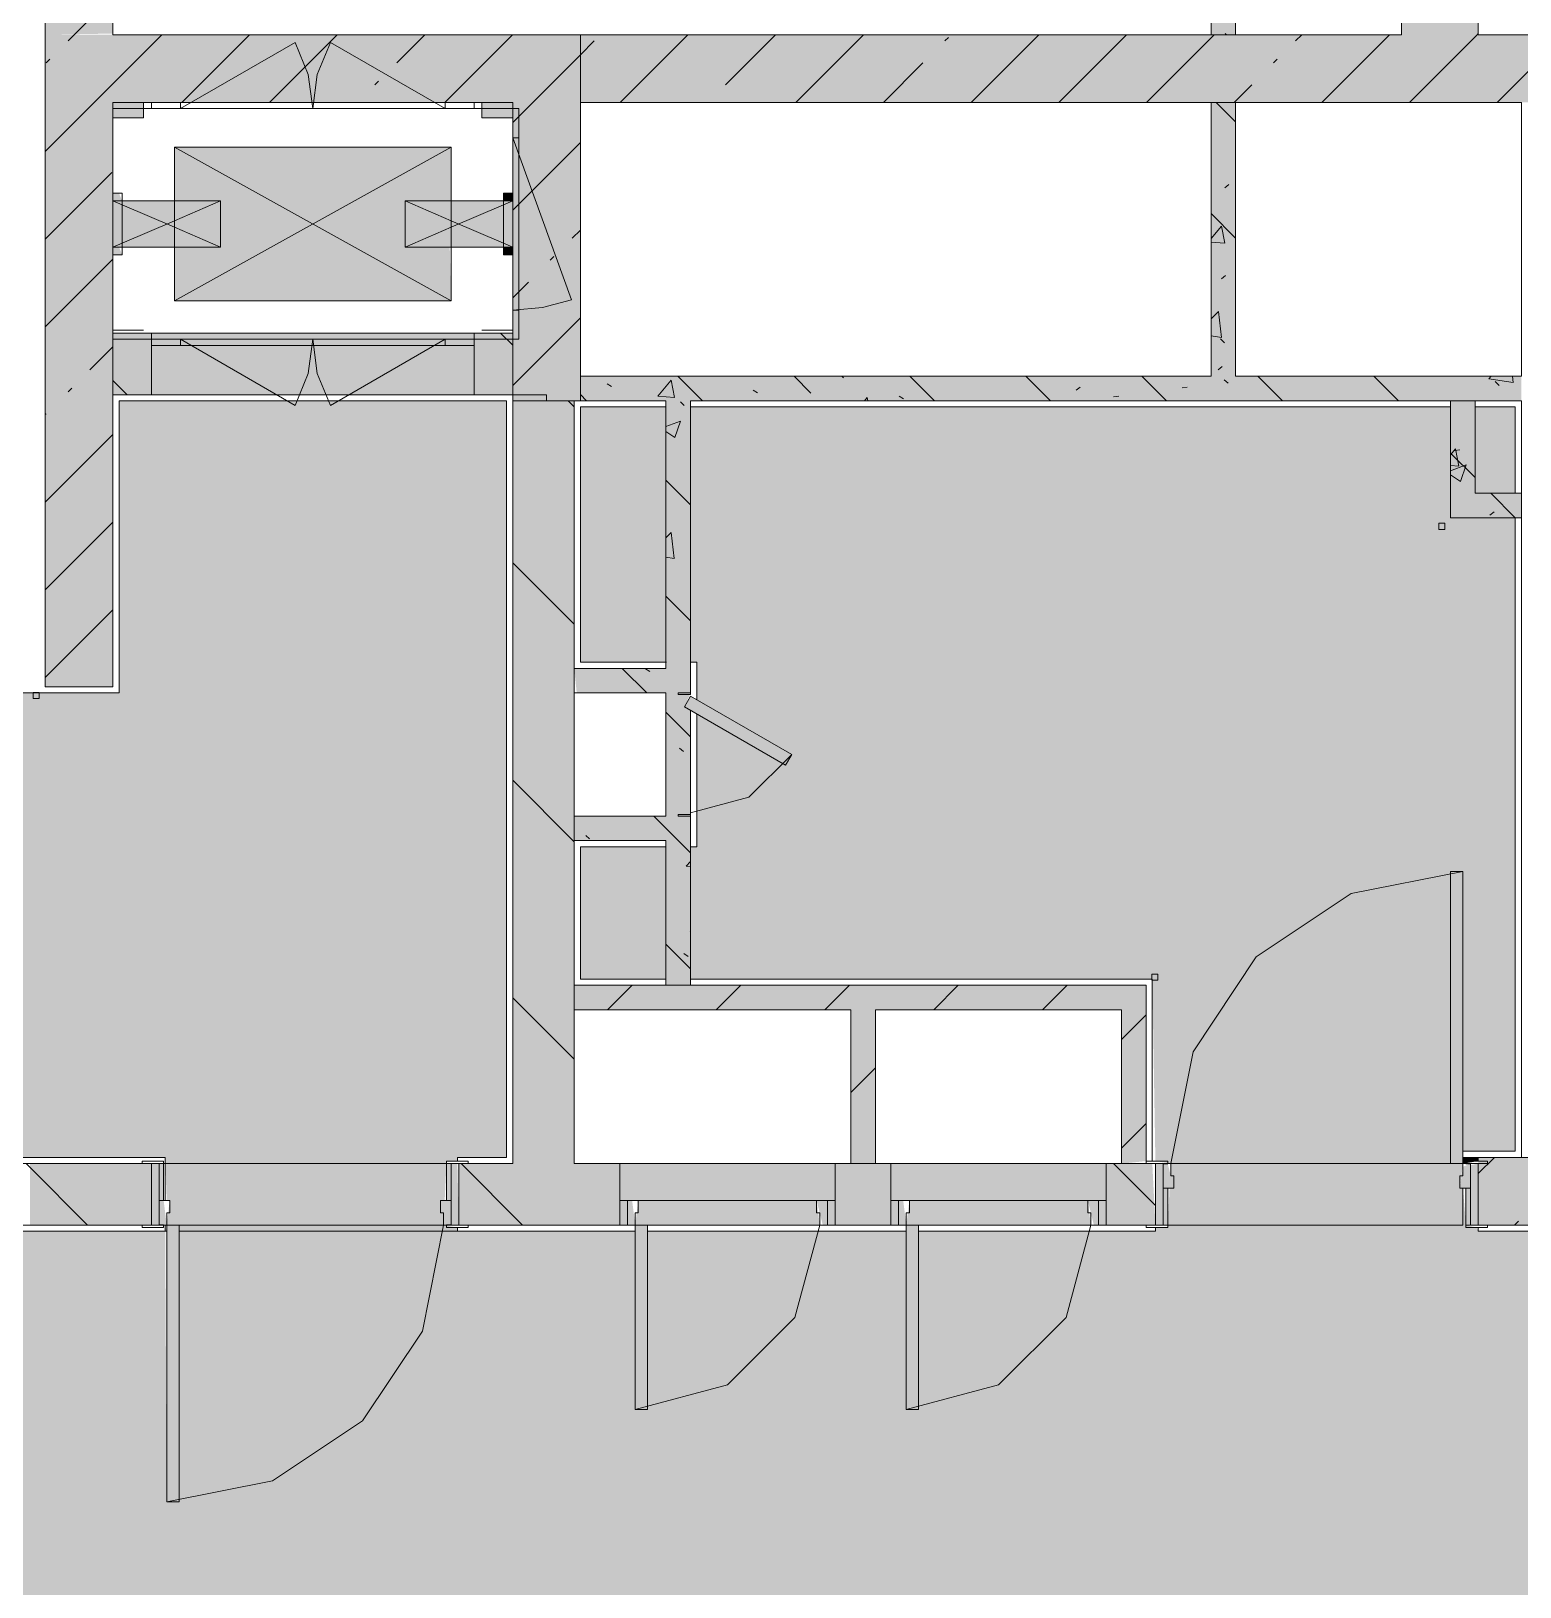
# Model space of a CAD drawing. Header units: millimetres. Extents: x -3817 to 677485, y -22715 to 103890.
# Drawn here: x -481.89 to -443.77, y -19507.63 to -19467.8 of the extents above; entities that cross this region are included whole.
import ezdxf

# ---------------------------------------------------------------- set-up
doc = ezdxf.new("R2010")
doc.units = ezdxf.units.MM
doc.layers.add('PDF _Геометрия', color=7, linetype='Continuous', true_color=0x1d1d1d)
doc.layers.add('PDF _Сплошная заливка', color=7, linetype='Continuous', true_color=0xffffff)

msp = doc.modelspace()

# ---------------------------------------------------------------- hatches: boundary and pattern name
at = {"layer": 'PDF _Сплошная заливка', "transparency": 33554559}
for points in [[(-446.8, -19467.893), (-444.832, -19467.893), (-444.832, -19390.495), (-446.8, -19390.495), (-446.8, -19463.327)], [(-481.523, -19467.893), (-479.791, -19467.861), (-479.791, -19444.194), (-481.523, -19444.194), (-481.523, -19457.421)], [(-477.182, -19469.626), (-469.555, -19469.626), (-469.555, -19467.893), (-481.523, -19467.893), (-481.523, -19469.626), (-477.901, -19469.626)], [(-468.689, -19477.263), (-467.823, -19477.263), (-467.823, -19467.893), (-469.555, -19467.893), (-469.555, -19477.263)], [(-418.061, -19469.626), (-418.061, -19467.893), (-467.823, -19467.893), (-467.823, -19469.626), (-418.159, -19469.626)], [(-479.791, -19484.586), (-479.791, -19469.626), (-481.523, -19469.626), (-481.523, -19484.586), (-480.3, -19484.586)], [(-479.35, -19470.019), (-479.004, -19470.019), (-479.004, -19469.626), (-479.791, -19469.626), (-479.791, -19470.019), (-479.634, -19470.019)], [(-472.805, -19474.704), (-471.13, -19474.704), (-471.167, -19473.326), (-472.311, -19473.326), (-472.311, -19472.145), (-471.13, -19472.145), (-471.13, -19470.767), (-478.216, -19470.767), (-478.216, -19472.145), (-477.035, -19472.145), (-477.035, -19473.326), (-478.216, -19473.326), (-478.216, -19474.704), (-476.414, -19474.704)], [(-479.357, -19473.326), (-477.035, -19473.326), (-477.035, -19472.145), (-479.791, -19472.145), (-479.791, -19473.326), (-479.555, -19473.326)], [(-470.89, -19473.326), (-469.555, -19473.326), (-469.555, -19472.145), (-472.311, -19472.145), (-472.311, -19473.326), (-471.13, -19473.326)], [(-472.26, -19477.106), (-470.539, -19477.106), (-470.539, -19475.531), (-478.807, -19475.531), (-478.807, -19477.106), (-473.035, -19477.106)], [(-443.887, -19477.263), (-443.729, -19477.263), (-443.729, -19476.633), (-467.823, -19476.633), (-467.823, -19477.263), (-444.431, -19477.263)], [(-469.555, -19496.79), (-467.98, -19496.79), (-467.98, -19477.263), (-469.555, -19477.263), (-469.555, -19496.633)], [(-465.631, -19492.223), (-465.001, -19492.223), (-465.001, -19485.186), (-465.159, -19485.095), (-465.001, -19484.743), (-465.001, -19477.263), (-465.631, -19477.263), (-465.631, -19492.14)], [(-445.54, -19480.255), (-444.91, -19480.255), (-444.91, -19477.263), (-445.54, -19477.263), (-445.54, -19480.027)], [(-443.729, -19480.255), (-443.729, -19479.625), (-444.91, -19479.625), (-444.91, -19480.255), (-443.887, -19480.255)], [(-465.631, -19484.743), (-465.631, -19484.113), (-467.98, -19484.113), (-467.915, -19484.743), (-467.823, -19484.743)], [(-463.936, -19492.853), (-453.335, -19492.853), (-453.335, -19492.223), (-467.98, -19492.223), (-467.98, -19492.853), (-464.844, -19492.853)], [(-460.894, -19496.79), (-460.264, -19496.79), (-460.264, -19492.853), (-460.894, -19492.853), (-460.894, -19495.414)], [(-453.965, -19496.79), (-453.335, -19496.727), (-453.335, -19492.853), (-453.965, -19492.853), (-453.965, -19496.727)], [(-461.694, -19497.735), (-461.3, -19497.735), (-461.3, -19496.79), (-466.812, -19496.79), (-466.812, -19497.735), (-461.773, -19497.735)], [(-454.753, -19497.735), (-454.359, -19497.735), (-454.359, -19496.79), (-459.87, -19496.79), (-459.87, -19497.735), (-454.831, -19497.735)], [(-466.34, -19498.365), (-461.694, -19498.365), (-461.773, -19497.735), (-466.34, -19497.735), (-466.418, -19498.365)], [(-458.371, -19498.365), (-454.753, -19498.365), (-454.831, -19497.735), (-459.398, -19497.735), (-459.477, -19498.365), (-459.162, -19498.365)]]:
    msp.add_hatch(color=256, dxfattribs=at).paths.add_polyline_path(points)
h = msp.add_hatch(color=256, dxfattribs=at)
h.paths.add_polyline_path([(-451.044, -19476.633), (-451.044, -19469.626), (-451.674, -19469.626), (-451.674, -19476.633)], flags=0)
h.paths.add_polyline_path([(-451.674, -19467.893), (-451.044, -19467.893), (-451.044, -19452.697), (-451.674, -19452.697), (-451.674, -19467.79)], flags=0)
h = msp.add_hatch(color=256, dxfattribs=at)
h.paths.add_polyline_path([(-479.791, -19473.523), (-479.555, -19473.523), (-479.634, -19473.326), (-479.791, -19473.326)], flags=0)
h.paths.add_polyline_path([(-479.634, -19472.145), (-479.555, -19472.145), (-479.634, -19471.949), (-479.791, -19471.949), (-479.791, -19472.145)], flags=0)
h = msp.add_hatch(color=256, dxfattribs=at)
h.paths.add_polyline_path([(-470.539, -19477.106), (-469.555, -19477.106), (-469.555, -19475.531), (-470.539, -19475.531)], flags=0)
h.paths.add_polyline_path([(-478.807, -19477.106), (-478.807, -19475.531), (-479.791, -19475.531), (-479.791, -19477.106), (-479.24, -19477.106)], flags=0)
h = msp.add_hatch(color=256, dxfattribs=at)
h.paths.add_polyline_path([(-471.405, -19498.522), (-470.972, -19498.522), (-470.972, -19498.428), (-471.327, -19498.365), (-471.248, -19496.727), (-470.972, -19496.727), (-470.972, -19496.633), (-469.713, -19496.633), (-469.713, -19477.263), (-479.634, -19477.263), (-479.634, -19484.743), (-510.814, -19484.743), (-510.814, -19481.594), (-526.01, -19481.594), (-526.01, -19484.743), (-530.262, -19484.743), (-530.263, -19479.232), (-546.955, -19479.232), (-546.955, -19484.743), (-591.126, -19484.743), (-591.126, -19495.097), (-583.409, -19495.125), (-583.409, -19495.412), (-591.126, -19495.414), (-591.126, -19496.633), (-478.453, -19496.633), (-478.413, -19497.735), (-478.341, -19497.76), (-478.413, -19498.365), (-478.098, -19498.433), (-478.098, -19498.522), (-472.118, -19498.522)], flags=0)
h.paths.add_polyline_path([(-478.453, -19498.522), (-478.413, -19498.512), (-478.453, -19498.365)], flags=0)
h = msp.add_hatch(color=256, dxfattribs=at)
h.paths.add_polyline_path([(-452.566, -19496.79), (-445.54, -19496.79), (-445.54, -19489.31), (-445.225, -19489.31), (-445.225, -19496.475), (-443.887, -19496.475), (-443.887, -19480.255), (-445.54, -19480.255), (-445.54, -19477.421), (-465.001, -19477.421), (-465.001, -19483.956), (-464.844, -19483.956), (-464.844, -19484.913), (-462.41, -19486.318), (-462.567, -19486.591), (-464.844, -19485.277), (-464.844, -19488.68), (-465.001, -19488.68), (-465.001, -19492.066), (-453.178, -19492.066), (-453.099, -19496.727), (-452.705, -19496.79)], flags=0)
h.paths.add_polyline_path([(-465.631, -19492.066), (-465.631, -19488.68), (-467.823, -19488.68), (-467.823, -19492.066)], flags=0)
h.paths.add_polyline_path([(-465.631, -19483.956), (-465.631, -19477.421), (-467.823, -19477.421), (-467.823, -19483.956)], flags=0)
h.paths.add_polyline_path([(-444.06, -19479.625), (-443.887, -19479.625), (-443.887, -19477.421), (-444.91, -19477.421), (-444.91, -19479.625)], flags=0)
at = {"layer": 'PDF _Сплошная заливка', "true_color": 0xe2e2e2, "transparency": 33554559}
for points in [[(-462.567, -19486.591), (-462.41, -19486.318), (-465.001, -19484.822), (-465.159, -19485.095), (-463.936, -19485.801)], [(-445.225, -19496.79), (-445.225, -19489.31), (-445.54, -19489.31), (-445.54, -19496.79), (-445.383, -19496.79)], [(-452.806, -19498.365), (-452.784, -19498.353), (-452.784, -19497.42), (-452.902, -19497.42), (-452.902, -19498.365)], [(-478.413, -19505.451), (-478.098, -19505.451), (-478.098, -19498.365), (-478.413, -19498.365), (-478.413, -19503.763)], [(-459.477, -19503.089), (-459.162, -19503.089), (-459.162, -19498.365), (-459.477, -19498.365), (-459.477, -19501.948)]]:
    msp.add_hatch(color=254, dxfattribs=at).paths.add_polyline_path(points)
at = {"layer": 'PDF _Сплошная заливка', "transparency": 33554559}
h = msp.add_hatch(color=256, dxfattribs=at)
h.paths.add_polyline_path([(-373.082, -19499.782), (-372.948, -19499.861), (-372.948, -19499.782)], flags=0)
h.paths.add_polyline_path([(-472.118, -19520.411), (-459.792, -19520.411), (-459.792, -19520.254), (-439.911, -19520.254), (-439.911, -19513.325), (-439.517, -19513.325), (-439.517, -19520.254), (-430.068, -19520.254), (-430.068, -19517.262), (-429.675, -19517.262), (-429.675, -19520.254), (-412.077, -19520.254), (-412.077, -19518.116), (-388.849, -19518.116), (-388.849, -19514.585), (-382.877, -19514.585), (-382.877, -19510.018), (-382.562, -19510.018), (-382.562, -19514.585), (-373.082, -19514.585), (-373.105, -19514.034), (-372.79, -19514.034), (-372.79, -19514.427), (-371.845, -19514.427), (-371.845, -19514.585), (-371.527, -19514.585), (-371.527, -19498.522), (-371.685, -19498.522), (-371.685, -19499.782), (-371.845, -19499.861), (-371.845, -19500.176), (-372.79, -19500.176), (-372.79, -19500.491), (-373.105, -19500.491), (-373.105, -19499.782), (-373.259, -19499.782), (-373.259, -19498.522), (-373.653, -19498.522), (-373.653, -19503.089), (-373.968, -19503.089), (-373.968, -19498.522), (-381.369, -19498.522), (-381.369, -19503.089), (-381.684, -19503.089), (-381.684, -19498.522), (-389.794, -19498.522), (-389.794, -19501.908), (-390.188, -19501.908), (-390.188, -19498.522), (-400.03, -19498.522), (-400.03, -19505.451), (-400.424, -19505.451), (-400.424, -19498.522), (-405.109, -19498.522), (-405.109, -19498.365), (-416.132, -19498.365), (-416.171, -19498.522), (-422.47, -19498.522), (-422.47, -19498.428), (-422.785, -19498.365), (-422.864, -19497.263), (-422.943, -19497.263), (-422.864, -19496.633), (-429.557, -19496.633), (-429.635, -19498.428), (-429.95, -19498.428), (-429.95, -19498.522), (-444.832, -19498.522), (-444.872, -19498.428), (-445.147, -19498.365), (-445.225, -19497.42), (-445.304, -19497.42), (-445.225, -19496.79), (-452.705, -19496.79), (-452.784, -19498.428), (-453.099, -19498.428), (-453.099, -19498.522), (-459.162, -19498.522), (-459.162, -19503.089), (-459.477, -19503.089), (-459.477, -19498.522), (-466.103, -19498.522), (-466.103, -19503.089), (-466.418, -19503.089), (-466.418, -19498.522), (-478.098, -19498.522), (-478.098, -19505.451), (-478.413, -19505.451), (-478.453, -19498.522), (-497.554, -19498.522), (-497.554, -19512.774), (-479.634, -19512.774), (-479.634, -19520.254), (-476.327, -19520.254), (-476.257, -19520.411), (-472.934, -19520.411)], flags=0)
h = msp.add_hatch(color=256, dxfattribs=at)
h.paths.add_polyline_path([(-418.218, -19498.365), (-418.061, -19498.365), (-418.061, -19496.633), (-422.47, -19496.633), (-422.47, -19498.365), (-418.933, -19498.365)], flags=0)
h.paths.add_polyline_path([(-436.688, -19498.365), (-429.95, -19498.365), (-429.95, -19496.633), (-444.832, -19496.633), (-444.832, -19496.727), (-444.832, -19496.79), (-444.832, -19498.365), (-438.268, -19498.365)], flags=0)
h = msp.add_hatch(color=256, dxfattribs=at)
h.paths.add_polyline_path([(-453.099, -19498.365), (-453.178, -19496.79), (-454.359, -19496.79), (-454.359, -19498.365), (-453.178, -19498.365)], flags=0)
h.paths.add_polyline_path([(-480.613, -19498.365), (-478.807, -19498.365), (-478.807, -19496.79), (-481.917, -19496.79), (-481.917, -19498.365)], flags=0)
h.paths.add_polyline_path([(-460.264, -19498.365), (-459.87, -19498.365), (-459.87, -19496.79), (-461.3, -19496.79), (-461.3, -19498.365), (-460.894, -19498.365)], flags=0)
h.paths.add_polyline_path([(-466.812, -19498.365), (-466.812, -19496.79), (-470.933, -19496.79), (-470.933, -19498.365), (-467.98, -19498.365)], flags=0)
at = {"layer": 'PDF _Сплошная заливка', "true_color": 0xfbfbfb, "transparency": 33554559}
for points in [[(-470.933, -19498.365), (-470.972, -19496.79), (-471.13, -19496.79), (-471.13, -19498.365), (-470.972, -19498.365)], [(-453.051, -19498.365), (-452.902, -19498.365), (-452.902, -19496.79), (-453.099, -19496.79), (-453.099, -19498.365)]]:
    msp.add_hatch(color=7, dxfattribs=at).paths.add_polyline_path(points)
at = {"layer": 'PDF _Сплошная заливка', "true_color": 0xe2e2e2, "transparency": 33554559}
h = msp.add_hatch(color=254, dxfattribs=at)
h.paths.add_polyline_path([(-452.76, -19497.42), (-452.627, -19497.42), (-452.784, -19496.79), (-452.902, -19496.79), (-452.902, -19497.42), (-452.784, -19497.42)], flags=0)
h.paths.add_polyline_path([(-445.225, -19497.42), (-445.028, -19497.42), (-445.028, -19496.79), (-445.225, -19496.873), (-445.304, -19497.42)], flags=0)
h = msp.add_hatch(color=254, dxfattribs=at)
h.paths.add_polyline_path([(-478.61, -19498.365), (-478.413, -19498.365), (-478.492, -19497.735), (-478.61, -19497.735)], flags=0)
h.paths.add_polyline_path([(-471.248, -19498.365), (-471.13, -19498.365), (-471.13, -19497.735), (-471.405, -19497.735), (-471.327, -19498.365)], flags=0)
h = msp.add_hatch(color=254, dxfattribs=at)
h.paths.add_polyline_path([(-461.497, -19498.365), (-461.497, -19497.735), (-461.773, -19497.735), (-461.615, -19498.365)], flags=0)
h.paths.add_polyline_path([(-466.497, -19498.365), (-466.418, -19498.365), (-466.497, -19497.735), (-466.615, -19497.735), (-466.615, -19498.365)], flags=0)
h = msp.add_hatch(color=254, dxfattribs=at)
h.paths.add_polyline_path([(-454.556, -19498.365), (-454.556, -19497.735), (-454.831, -19497.735), (-454.674, -19498.365)], flags=0)
h.paths.add_polyline_path([(-459.556, -19498.365), (-459.477, -19498.365), (-459.556, -19497.735), (-459.674, -19497.735), (-459.674, -19498.365)], flags=0)

# ---------------------------------------------------------------- linework, layer by layer
at = {"layer": 'PDF _Геометрия', "color": 7, "lineweight": 9}
for points in [[(-469.555, -19475.531), (-469.555, -19476.633), (-469.555, -19477.106), (-470.539, -19477.106), (-470.539, -19475.531), (-469.555, -19475.531), (-469.555, -19469.626), (-479.791, -19469.626), (-479.791, -19470.019), (-479.004, -19470.019), (-479.791, -19470.019), (-479.791, -19469.626), (-479.791, -19475.531), (-478.807, -19475.531), (-478.807, -19477.106), (-470.539, -19477.106), (-470.539, -19475.531), (-478.807, -19475.531), (-478.807, -19477.106), (-479.791, -19477.106), (-479.791, -19484.586), (-481.523, -19484.586), (-481.523, -19469.626), (-481.523, -19467.893), (-481.523, -19444.194)], [(-479.791, -19444.194), (-479.791, -19467.893), (-469.555, -19467.893), (-467.823, -19467.893), (-467.823, -19476.633), (-467.823, -19477.263)], [(-466.169, -19444.981), (-465.303, -19444.981), (-465.303, -19452.697), (-464.516, -19452.697), (-451.674, -19452.697), (-451.674, -19467.893), (-467.823, -19467.893), (-467.823, -19469.626), (-451.674, -19469.626), (-451.674, -19476.633), (-467.823, -19476.633)], [(-480.94, -19468.051), (-480.782, -19467.893), (-479.791, -19466.903)], [(-481.523, -19470.88), (-480.269, -19469.626), (-478.537, -19467.893)], [(-478.024, -19469.626), (-476.292, -19467.893)], [(-475.779, -19469.626), (-474.047, -19467.893)], [(-472.521, -19468.613), (-471.802, -19467.893)], [(-471.289, -19469.626), (-469.557, -19467.893)], [(-466.799, -19469.626), (-465.067, -19467.893)], [(-464.102, -19469.174), (-462.822, -19467.893)], [(-462.309, -19469.626), (-460.577, -19467.893)], [(-458.49, -19468.051), (-458.396, -19467.958)], [(-457.819, -19469.626), (-456.087, -19467.893)], [(-455.574, -19469.626), (-453.842, -19467.893)], [(-453.329, -19469.626), (-451.597, -19467.893)], [(-449.51, -19468.051), (-449.352, -19467.893)], [(-448.839, -19469.626), (-447.107, -19467.893)], [(-446.594, -19469.626), (-444.862, -19467.893), (-444.832, -19467.863)], [(-444.349, -19469.626), (-442.617, -19467.893)], [(-478.059, -19469.783), (-475.127, -19468.09), (-474.788, -19468.907), (-474.673, -19469.783), (-474.558, -19468.907), (-474.22, -19468.09), (-471.287, -19469.783)], [(-469.555, -19470.137), (-467.823, -19468.405), (-467.47, -19468.051)], [(-481.501, -19468.613), (-481.407, -19468.519)], [(-460.064, -19469.626), (-459.051, -19468.613)], [(-450.071, -19468.613), (-449.978, -19468.519)], [(-473.082, -19469.174), (-472.989, -19469.081)], [(-451.084, -19469.626), (-450.632, -19469.174)], [(-478.059, -19469.626), (-471.287, -19469.626), (-478.059, -19469.626)], [(-478.059, -19469.626), (-471.287, -19469.626), (-478.059, -19469.626)], [(-478.059, -19469.626), (-471.287, -19469.626), (-478.059, -19469.626)], [(-469.555, -19470.019), (-470.343, -19470.019), (-469.555, -19470.019)], [(-471.13, -19474.704), (-478.216, -19470.767), (-478.216, -19474.704), (-471.13, -19474.704), (-471.13, -19470.767), (-478.216, -19470.767), (-471.13, -19470.767), (-471.13, -19472.145), (-472.311, -19472.145)], [(-477.035, -19472.145), (-478.216, -19472.145), (-478.216, -19470.767)], [(-471.13, -19470.767), (-478.216, -19474.704)], [(-469.555, -19470.531), (-468.047, -19474.675), (-468.79, -19474.874), (-469.555, -19474.941)], [(-469.555, -19472.382), (-467.823, -19470.65)], [(-469.398, -19474.941), (-469.398, -19470.531), (-469.398, -19474.941)], [(-481.523, -19473.125), (-479.817, -19471.419)], [(-479.555, -19473.523), (-479.555, -19471.949), (-479.555, -19473.523)], [(-469.791, -19471.949), (-469.791, -19473.523), (-469.791, -19471.949)], [(-469.555, -19471.949), (-469.791, -19471.949), (-469.555, -19471.949)], [(-479.791, -19472.145), (-479.555, -19472.145), (-479.791, -19472.145), (-479.791, -19473.326), (-479.555, -19473.326), (-479.791, -19473.326)], [(-477.035, -19473.326), (-478.216, -19473.326), (-478.216, -19474.704), (-471.13, -19474.704), (-471.13, -19473.326), (-472.311, -19473.326), (-472.311, -19472.145), (-471.13, -19472.145), (-471.13, -19473.326), (-469.791, -19473.326), (-471.13, -19473.326), (-472.311, -19473.326), (-472.311, -19472.145), (-471.13, -19472.652), (-469.791, -19473.225), (-469.555, -19473.326), (-469.555, -19472.145), (-469.791, -19472.247), (-471.13, -19472.82), (-472.311, -19473.326)], [(-469.555, -19473.326), (-469.791, -19473.326), (-469.555, -19473.326), (-469.555, -19472.145), (-469.791, -19472.145), (-469.555, -19472.145)], [(-468.031, -19473.103), (-467.823, -19472.895)], [(-479.791, -19473.523), (-479.555, -19473.523), (-479.791, -19473.523)], [(-468.592, -19473.664), (-468.499, -19473.571)], [(-481.523, -19475.37), (-479.791, -19473.638)], [(-469.555, -19474.627), (-469.153, -19474.225)], [(-469.555, -19476.872), (-467.823, -19475.14)], [(-479.004, -19475.452), (-479.791, -19475.452), (-479.004, -19475.452)], [(-479.791, -19475.531), (-479.791, -19477.106)], [(-469.555, -19475.452), (-470.343, -19475.452), (-469.555, -19475.452)], [(-469.555, -19475.842), (-469.866, -19475.531)], [(-480.378, -19476.47), (-479.791, -19475.883)], [(-478.059, -19475.689), (-475.127, -19477.381), (-474.788, -19476.565), (-474.673, -19475.689), (-474.558, -19476.565), (-474.22, -19477.381), (-471.287, -19475.689)], [(-478.059, -19475.846), (-471.287, -19475.846), (-478.059, -19475.846)], [(-478.059, -19475.846), (-471.287, -19475.846), (-478.059, -19475.846)], [(-478.059, -19475.846), (-471.287, -19475.846), (-478.059, -19475.846)], [(-479.427, -19477.106), (-479.791, -19476.741)], [(-480.94, -19477.031), (-480.846, -19476.938)], [(-467.98, -19477.263), (-467.823, -19477.263), (-465.631, -19477.263), (-465.631, -19484.113), (-467.98, -19484.113), (-467.98, -19477.263), (-468.689, -19477.263), (-468.689, -19477.106), (-469.555, -19477.106), (-469.555, -19477.263), (-469.555, -19496.79), (-470.697, -19496.79)], [(-469.555, -19477.106), (-469.555, -19477.263), (-468.689, -19477.263)], [(-467.98, -19477.417), (-468.134, -19477.263)], [(-465.001, -19484.743), (-465.001, -19477.263), (-443.729, -19477.263), (-443.729, -19496.633), (-443.099, -19496.633)], [(-481.523, -19477.615), (-481.501, -19477.593)], [(-481.523, -19479.86), (-479.791, -19478.128)], [(-481.523, -19482.105), (-479.791, -19480.373)], [(-467.98, -19482.985), (-469.555, -19481.41)], [(-481.523, -19484.35), (-479.791, -19482.618)], [(-467.98, -19484.113), (-467.98, -19484.743)], [(-465.001, -19485.186), (-465.001, -19487.893), (-465.001, -19492.223), (-453.335, -19492.223), (-453.335, -19492.853), (-453.335, -19496.79), (-453.965, -19496.79), (-454.359, -19496.79), (-454.359, -19498.365), (-453.335, -19498.365)], [(-467.98, -19488.552), (-469.555, -19486.977)], [(-467.98, -19487.893), (-467.98, -19488.523)], [(-467.98, -19492.223), (-467.98, -19492.853)], [(-467.127, -19492.853), (-466.497, -19492.223)], [(-465.631, -19492.223), (-465.001, -19492.223)], [(-464.343, -19492.853), (-463.713, -19492.223)], [(-461.559, -19492.853), (-460.929, -19492.223)], [(-458.775, -19492.853), (-458.145, -19492.223)], [(-455.991, -19492.853), (-455.362, -19492.223)], [(-467.98, -19494.12), (-469.555, -19492.545)], [(-470.697, -19498.365), (-466.812, -19498.365), (-466.812, -19496.79), (-467.98, -19496.79), (-467.98, -19492.853), (-460.894, -19492.853), (-460.894, -19496.79), (-460.264, -19496.79)], [(-460.894, -19496.79), (-461.3, -19496.79), (-461.3, -19498.365), (-459.87, -19498.365), (-459.87, -19496.79), (-460.264, -19496.79), (-460.264, -19492.853), (-453.965, -19492.853), (-453.965, -19496.79)], [(-453.965, -19493.611), (-453.335, -19492.981)], [(-460.894, -19494.972), (-460.264, -19494.342)], [(-453.965, -19496.395), (-453.335, -19495.765)], [(-479.043, -19496.79), (-481.917, -19496.79), (-591.283, -19496.79), (-591.283, -19496.042)], [(-452.784, -19496.79), (-445.225, -19496.79), (-445.225, -19496.633), (-444.832, -19496.633), (-444.832, -19496.727), (-444.832, -19496.633), (-443.729, -19496.633)], [(-444.832, -19497.048), (-444.416, -19496.633)], [(-480.438, -19498.365), (-481.917, -19496.886), (-482.013, -19496.79)], [(-478.807, -19498.365), (-478.807, -19496.79)], [(-478.492, -19496.79), (-471.248, -19496.79)], [(-470.933, -19496.79), (-470.933, -19498.365)], [(-469.303, -19498.365), (-470.878, -19496.79)], [(-466.812, -19497.735), (-466.812, -19496.79), (-461.3, -19496.79), (-461.3, -19497.735)], [(-459.87, -19497.735), (-459.87, -19496.79), (-454.359, -19496.79), (-454.359, -19497.735)], [(-453.099, -19497.866), (-454.175, -19496.79)], [(-453.099, -19498.365), (-453.099, -19496.79)], [(-444.832, -19496.79), (-444.832, -19498.365)], [(-445.225, -19498.365), (-445.225, -19497.42), (-445.225, -19498.365), (-452.784, -19498.365)], [(-443.897, -19498.359), (-443.804, -19498.265)], [(-540.342, -19498.365), (-481.917, -19498.365), (-479.043, -19498.365)], [(-471.248, -19498.365), (-478.098, -19498.365)], [(-461.3, -19498.365), (-466.103, -19498.365)], [(-454.359, -19498.365), (-459.162, -19498.365)], [(-444.595, -19498.365), (-430.187, -19498.365)]]:
    msp.add_lwpolyline(points, dxfattribs=at)
for points in [[(-451.044, -19467.893), (-451.044, -19452.697), (-446.8, -19452.697), (-446.8, -19467.893), (-451.044, -19467.893), (-451.674, -19467.893)], [(-418.061, -19463.957), (-418.061, -19467.893), (-444.832, -19467.893), (-444.832, -19463.957)], [(-474.673, -19469.783), (-474.788, -19468.907), (-475.127, -19468.09), (-478.059, -19469.783), (-475.127, -19468.09), (-474.788, -19468.907), (-474.673, -19469.783), (-474.558, -19468.907), (-474.22, -19468.09), (-471.287, -19469.783), (-474.22, -19468.09), (-474.558, -19468.907)], [(-479.791, -19469.783), (-479.791, -19475.689), (-469.555, -19475.689), (-469.555, -19469.783)], [(-479.004, -19470.019), (-479.004, -19469.626)], [(-478.059, -19469.783), (-478.059, -19469.626), (-478.807, -19469.626), (-478.807, -19469.783)], [(-478.059, -19469.783), (-478.059, -19469.626), (-478.807, -19469.626), (-478.807, -19469.783)], [(-478.059, -19469.783), (-478.059, -19469.626), (-478.807, -19469.626), (-478.807, -19469.783)], [(-471.287, -19469.783), (-471.287, -19469.626), (-470.539, -19469.626), (-470.539, -19469.783)], [(-471.287, -19469.783), (-471.287, -19469.626), (-470.539, -19469.626), (-470.539, -19469.783)], [(-471.287, -19469.783), (-471.287, -19469.626), (-470.539, -19469.626), (-470.539, -19469.783)], [(-470.343, -19469.626), (-470.343, -19470.019)], [(-469.555, -19470.531), (-469.398, -19470.531), (-469.398, -19469.783), (-469.555, -19469.783)], [(-451.674, -19469.626), (-451.044, -19469.626), (-443.729, -19469.626), (-443.729, -19472.696), (-443.729, -19476.633), (-451.044, -19476.633), (-451.044, -19469.626)], [(-478.216, -19470.767), (-478.216, -19474.704), (-471.13, -19474.704), (-471.13, -19470.767)], [(-479.791, -19471.949), (-479.555, -19471.949)], [(-479.555, -19472.247), (-478.216, -19472.82), (-477.035, -19473.326), (-477.035, -19472.145), (-478.216, -19472.652), (-479.555, -19473.225), (-479.791, -19473.326), (-479.791, -19472.145)], [(-479.555, -19472.145), (-478.216, -19472.145)], [(-478.216, -19472.145), (-477.035, -19472.145), (-477.035, -19473.326), (-478.216, -19473.326)], [(-471.13, -19472.145), (-469.791, -19472.145)], [(-479.555, -19473.326), (-478.216, -19473.326)], [(-469.555, -19473.523), (-469.791, -19473.523)], [(-469.555, -19474.941), (-469.398, -19474.941), (-469.398, -19475.689), (-469.555, -19475.689)], [(-478.059, -19475.689), (-478.059, -19475.846), (-478.807, -19475.846), (-478.807, -19475.689)], [(-478.059, -19475.689), (-478.059, -19475.846), (-478.807, -19475.846), (-478.807, -19475.689)], [(-478.059, -19475.689), (-478.059, -19475.846), (-478.807, -19475.846), (-478.807, -19475.689)], [(-474.673, -19475.689), (-474.788, -19476.565), (-475.127, -19477.381), (-478.059, -19475.689), (-475.127, -19477.381), (-474.788, -19476.565), (-474.673, -19475.689), (-474.558, -19476.565), (-474.22, -19477.381), (-471.287, -19475.689), (-474.22, -19477.381), (-474.558, -19476.565)], [(-471.287, -19475.689), (-471.287, -19475.846), (-470.539, -19475.846), (-470.539, -19475.689)], [(-471.287, -19475.689), (-471.287, -19475.846), (-470.539, -19475.846), (-470.539, -19475.689)], [(-471.287, -19475.689), (-471.287, -19475.846), (-470.539, -19475.846), (-470.539, -19475.689)], [(-444.91, -19479.625), (-444.91, -19477.263), (-445.54, -19477.263), (-445.54, -19480.255), (-444.91, -19480.255), (-443.729, -19480.255), (-443.729, -19479.625)], [(-445.686, -19480.397), (-445.839, -19480.397), (-445.839, -19480.554), (-445.686, -19480.554)], [(-481.834, -19484.728), (-481.834, -19484.885), (-481.677, -19484.885), (-481.677, -19484.728)], [(-467.98, -19487.893), (-467.98, -19484.743), (-465.631, -19484.743), (-465.631, -19487.893)], [(-465.631, -19488.523), (-465.631, -19492.223), (-467.98, -19492.223), (-467.98, -19488.523)], [(-453.194, -19491.942), (-453.194, -19492.096), (-453.036, -19492.096), (-453.036, -19491.942)]]:
    msp.add_lwpolyline(points, close=True, dxfattribs=at)
at = {"layer": 'PDF _Геометрия', "color": 8, "lineweight": 9, "true_color": 0x787878}
for points in [[(-451.316, -19467.861), (-451.28, -19467.893)], [(-451.044, -19470.123), (-451.542, -19469.626)], [(-451.321, -19471.807), (-451.216, -19471.726)], [(-451.044, -19473.095), (-451.674, -19472.465)], [(-451.674, -19473.109), (-451.406, -19472.79)], [(-451.325, -19473.23), (-451.406, -19472.791)], [(-451.674, -19473.199), (-451.325, -19473.229)], [(-451.406, -19474.137), (-451.301, -19474.057)], [(-451.674, -19475.168), (-451.487, -19474.973)], [(-451.409, -19475.638), (-451.487, -19474.973)], [(-451.674, -19475.597), (-451.41, -19475.638)], [(-451.329, -19475.778), (-451.428, -19475.679)], [(-465.622, -19477.159), (-465.416, -19477.177), (-465.835, -19477.14), (-465.497, -19476.738)], [(-465.416, -19477.177), (-465.497, -19476.738)], [(-464.694, -19477.263), (-465.324, -19476.633)], [(-461.921, -19477.065), (-462.352, -19476.633)], [(-461.13, -19476.633), (-461.081, -19476.678)], [(-458.755, -19477.263), (-459.384, -19476.633)], [(-455.783, -19477.263), (-456.413, -19476.633)], [(-452.815, -19477.263), (-453.445, -19476.633)], [(-451.491, -19476.467), (-451.387, -19476.387)], [(-451.336, -19476.725), (-451.239, -19476.814)], [(-449.844, -19477.263), (-450.473, -19476.633)], [(-446.876, -19477.263), (-447.506, -19476.633)], [(-443.939, -19476.796), (-444.562, -19476.7), (-444.498, -19476.633)], [(-444.3, -19476.867), (-444.399, -19476.768)], [(-443.939, -19476.797), (-443.958, -19476.633)], [(-467.662, -19477.263), (-467.823, -19477.102)], [(-467.134, -19476.829), (-467.023, -19476.9)], [(-463.398, -19476.987), (-463.286, -19477.058)], [(-460.549, -19477.263), (-460.476, -19477.177)], [(-460.461, -19477.263), (-460.476, -19477.178)], [(-459.661, -19477.145), (-459.55, -19477.216)], [(-455.127, -19476.992), (-455.022, -19476.912)], [(-454.168, -19477.163), (-454.037, -19477.146)], [(-452.415, -19476.932), (-452.284, -19476.915)], [(-465.26, -19477.29), (-465.163, -19477.379)], [(-465.631, -19477.924), (-465.261, -19477.782)], [(-465.403, -19478.206), (-465.261, -19477.783)], [(-465.631, -19478.052), (-465.403, -19478.205)], [(-445.54, -19478.645), (-445.415, -19478.495)], [(-444.91, -19479.228), (-445.54, -19478.599)], [(-445.433, -19478.531), (-445.302, -19478.514)], [(-445.333, -19478.934), (-445.414, -19478.495)], [(-445.54, -19479.056), (-445.142, -19478.903)], [(-445.54, -19478.915), (-445.334, -19478.933)], [(-445.54, -19479.154), (-445.284, -19479.326)], [(-445.284, -19479.327), (-445.142, -19478.904)], [(-465.001, -19479.924), (-465.631, -19479.294)], [(-443.884, -19480.255), (-444.513, -19479.625)], [(-444.532, -19480.187), (-444.427, -19480.106)], [(-465.631, -19480.77), (-465.5, -19480.633)], [(-465.422, -19481.298), (-465.5, -19480.633)], [(-465.631, -19481.265), (-465.422, -19481.298)], [(-465.001, -19482.896), (-465.631, -19482.266)], [(-466.121, -19484.743), (-466.751, -19484.113)], [(-466.153, -19484.122), (-466.042, -19484.193)], [(-465.001, -19485.864), (-465.631, -19485.234)], [(-465.281, -19486.154), (-465.183, -19486.243)], [(-465.001, -19488.835), (-465.631, -19488.205), (-465.943, -19487.893)], [(-467.686, -19488.391), (-467.588, -19488.48)], [(-465.001, -19489.196), (-465.117, -19489.178), (-465.001, -19489.057)], [(-465.012, -19490.841), (-465.001, -19490.851)], [(-465.001, -19491.803), (-465.631, -19491.173)], [(-465.172, -19491.415), (-465.061, -19491.486)]]:
    msp.add_lwpolyline(points, dxfattribs=at)
at = {"layer": 'PDF _Геометрия', "color": 253, "lineweight": 9, "true_color": 0xaaaaaa}
for points in [[(-478.807, -19475.531), (-470.539, -19475.531)], [(-478.807, -19477.106), (-470.539, -19477.106)], [(-470.972, -19496.727), (-470.972, -19496.633), (-469.713, -19496.633), (-469.713, -19477.263), (-479.634, -19477.263), (-479.634, -19484.743), (-510.814, -19484.743), (-510.814, -19481.594), (-526.01, -19481.594), (-526.01, -19484.743), (-530.262, -19484.743), (-530.262, -19479.232), (-546.955, -19479.232), (-546.955, -19484.743), (-591.126, -19484.743), (-591.126, -19495.097), (-591.126, -19486.948), (-591.22, -19486.948)], [(-465.631, -19477.421), (-467.823, -19477.421), (-467.823, -19483.956), (-465.616, -19483.956)], [(-445.54, -19477.421), (-465.015, -19477.421)], [(-443.887, -19479.625), (-443.887, -19477.421), (-444.91, -19477.421)], [(-445.225, -19496.475), (-443.887, -19496.475), (-443.887, -19480.255)], [(-465.001, -19483.956), (-464.844, -19483.956), (-464.844, -19484.913)], [(-464.844, -19485.277), (-464.844, -19488.68), (-465.001, -19488.68)], [(-465.001, -19487.814), (-463.505, -19487.413), (-462.41, -19486.318)], [(-465.631, -19488.68), (-467.823, -19488.68), (-467.823, -19492.066), (-465.631, -19492.066)], [(-452.705, -19496.79), (-452.136, -19493.928), (-450.515, -19491.501), (-448.088, -19489.879), (-445.225, -19489.31)], [(-465.001, -19492.066), (-453.178, -19492.066), (-453.178, -19496.727)], [(-591.22, -19496.003), (-591.126, -19496.003), (-591.126, -19495.414), (-591.126, -19496.633), (-478.453, -19496.633), (-478.453, -19497.735)], [(-445.225, -19496.79), (-452.784, -19496.79), (-445.383, -19496.79)], [(-466.497, -19497.735), (-461.615, -19497.735), (-466.497, -19497.735)], [(-459.556, -19497.735), (-454.674, -19497.735), (-459.556, -19497.735)], [(-478.413, -19498.522), (-497.554, -19498.522), (-497.554, -19512.774), (-479.634, -19512.774), (-479.634, -19520.254), (-476.327, -19520.254), (-476.327, -19520.411)], [(-478.453, -19498.365), (-478.453, -19498.522)], [(-471.327, -19498.365), (-471.866, -19501.077), (-473.402, -19503.376), (-475.701, -19504.912), (-478.413, -19505.451)], [(-466.418, -19498.522), (-478.098, -19498.522), (-470.972, -19498.522), (-470.972, -19498.428)], [(-461.694, -19498.365), (-462.327, -19500.727), (-464.056, -19502.456), (-466.418, -19503.089)], [(-466.418, -19498.365), (-461.615, -19498.365), (-466.103, -19498.365)], [(-459.477, -19498.522), (-466.103, -19498.522)], [(-454.753, -19498.365), (-455.385, -19500.727), (-457.115, -19502.456), (-459.477, -19503.089)], [(-459.477, -19498.365), (-454.674, -19498.365), (-459.162, -19498.365)], [(-453.099, -19498.428), (-453.099, -19498.522), (-459.162, -19498.522)], [(-429.95, -19498.428), (-429.95, -19498.522), (-444.832, -19498.522), (-444.832, -19498.428)]]:
    msp.add_lwpolyline(points, dxfattribs=at)
for points in [[(-465.316, -19484.783), (-465.001, -19484.783), (-465.001, -19484.743), (-465.316, -19484.743)], [(-462.41, -19486.318), (-465.001, -19484.822), (-465.159, -19485.095), (-462.567, -19486.591)], [(-465.316, -19487.853), (-465.316, -19487.893), (-465.001, -19487.893), (-465.001, -19487.853)], [(-445.225, -19489.31), (-445.54, -19489.31), (-445.54, -19496.79), (-445.225, -19496.79)], [(-478.492, -19496.727), (-479.043, -19496.727), (-479.043, -19496.79), (-478.492, -19496.79)], [(-478.61, -19496.79), (-478.807, -19496.79), (-478.807, -19498.365), (-478.61, -19498.365)], [(-478.492, -19496.79), (-478.61, -19496.79), (-478.61, -19497.735), (-478.492, -19497.735)], [(-471.248, -19496.727), (-471.248, -19496.79), (-470.697, -19496.79), (-470.697, -19496.727)], [(-471.248, -19496.79), (-471.248, -19497.735), (-471.13, -19497.735), (-471.13, -19496.79)], [(-471.13, -19496.79), (-471.13, -19498.365), (-470.933, -19498.365), (-470.933, -19496.79)], [(-452.784, -19496.79), (-452.784, -19496.727), (-453.335, -19496.727), (-453.335, -19496.79)], [(-452.902, -19498.365), (-452.902, -19496.79), (-453.099, -19496.79), (-453.099, -19498.365)], [(-452.705, -19496.79), (-452.902, -19496.79), (-452.902, -19497.42), (-452.627, -19497.42), (-452.627, -19497.105), (-452.705, -19497.105)], [(-452.784, -19496.798), (-452.784, -19496.79), (-452.902, -19496.79), (-452.902, -19496.798)], [(-445.225, -19496.79), (-445.225, -19497.105), (-445.304, -19497.105), (-445.304, -19497.42), (-445.028, -19497.42), (-445.028, -19496.79)], [(-445.147, -19496.79), (-444.595, -19496.79), (-444.595, -19496.727), (-445.147, -19496.727)], [(-445.147, -19496.798), (-445.028, -19496.798), (-445.028, -19496.79), (-445.147, -19496.79)], [(-445.028, -19498.365), (-444.832, -19498.365), (-444.832, -19496.79), (-445.028, -19496.79)], [(-452.784, -19498.365), (-452.784, -19497.42), (-452.902, -19497.42), (-452.902, -19498.365)], [(-445.147, -19498.365), (-445.028, -19498.365), (-445.028, -19497.42), (-445.147, -19497.42)], [(-478.413, -19498.365), (-478.413, -19498.05), (-478.334, -19498.05), (-478.334, -19497.735), (-478.61, -19497.735), (-478.61, -19498.365)], [(-471.327, -19498.365), (-471.13, -19498.365), (-471.13, -19497.735), (-471.405, -19497.735), (-471.405, -19498.05), (-471.327, -19498.05)], [(-466.615, -19497.735), (-466.812, -19497.735), (-466.812, -19498.365), (-466.615, -19498.365)], [(-466.418, -19498.365), (-466.418, -19498.05), (-466.34, -19498.05), (-466.34, -19497.735), (-466.615, -19497.735), (-466.615, -19498.365)], [(-461.694, -19498.365), (-461.497, -19498.365), (-461.497, -19497.735), (-461.773, -19497.735), (-461.773, -19498.05), (-461.694, -19498.05)], [(-461.497, -19497.735), (-461.497, -19498.365), (-461.3, -19498.365), (-461.3, -19497.735)], [(-459.674, -19497.735), (-459.87, -19497.735), (-459.87, -19498.365), (-459.674, -19498.365)], [(-459.477, -19498.365), (-459.477, -19498.05), (-459.398, -19498.05), (-459.398, -19497.735), (-459.674, -19497.735), (-459.674, -19498.365)], [(-454.753, -19498.365), (-454.556, -19498.365), (-454.556, -19497.735), (-454.831, -19497.735), (-454.831, -19498.05), (-454.753, -19498.05)], [(-454.556, -19497.735), (-454.556, -19498.365), (-454.359, -19498.365), (-454.359, -19497.735)], [(-478.492, -19498.365), (-479.043, -19498.365), (-479.043, -19498.428), (-478.492, -19498.428)], [(-478.492, -19498.357), (-478.61, -19498.357), (-478.61, -19498.365), (-478.492, -19498.365)], [(-478.413, -19505.451), (-478.098, -19505.451), (-478.098, -19498.365), (-478.413, -19498.365)], [(-471.248, -19498.357), (-471.248, -19498.365), (-471.13, -19498.365), (-471.13, -19498.357)], [(-471.248, -19498.365), (-471.248, -19498.428), (-470.697, -19498.428), (-470.697, -19498.365)], [(-466.418, -19503.089), (-466.103, -19503.089), (-466.103, -19498.365), (-466.418, -19498.365)], [(-459.477, -19503.089), (-459.162, -19503.089), (-459.162, -19498.365), (-459.477, -19498.365)], [(-452.784, -19498.428), (-452.784, -19498.365), (-453.335, -19498.365), (-453.335, -19498.428)], [(-445.147, -19498.428), (-444.595, -19498.428), (-444.595, -19498.365), (-445.147, -19498.365)]]:
    msp.add_lwpolyline(points, close=True, dxfattribs=at)
at = {"layer": 'PDF _Сплошная заливка', "lineweight": 60, "transparency": 33554559}
for points in [[(-470.343, -19470.019), (-469.555, -19470.019), (-470.343, -19469.626), (-469.555, -19469.626)], [(-469.791, -19472.145), (-469.555, -19472.145), (-469.791, -19471.949), (-469.555, -19471.949)], [(-469.791, -19473.523), (-469.555, -19473.523), (-469.791, -19473.326), (-469.555, -19473.326)], [(-467.98, -19488.523), (-465.631, -19488.523), (-467.98, -19487.893), (-465.631, -19487.893)], [(-445.225, -19496.79), (-444.832, -19496.727), (-445.225, -19496.633), (-444.832, -19496.633)]]:
    msp.add_solid(points, dxfattribs=at)
at = {"layer": 'PDF _Сплошная заливка', "color": 7, "lineweight": 60, "true_color": 0xfbfbfb, "transparency": 33554559}
for points in [[(-478.807, -19498.365), (-478.61, -19498.365), (-478.807, -19496.79), (-478.61, -19496.79)], [(-445.028, -19498.365), (-444.832, -19498.365), (-445.028, -19496.831), (-444.832, -19496.79)], [(-466.615, -19498.365), (-466.615, -19497.735), (-466.812, -19498.365), (-466.812, -19497.735)], [(-461.3, -19498.365), (-461.3, -19497.735), (-461.497, -19498.365), (-461.497, -19497.735)], [(-459.674, -19498.365), (-459.674, -19497.735), (-459.87, -19498.365), (-459.87, -19497.735)], [(-454.359, -19498.365), (-454.359, -19497.735), (-454.556, -19498.365), (-454.556, -19497.735)]]:
    msp.add_solid(points, dxfattribs=at)
at = {"layer": 'PDF _Сплошная заливка', "color": 254, "lineweight": 60, "true_color": 0xe2e2e2, "transparency": 33554559}
for points in [[(-478.492, -19497.735), (-478.492, -19496.79), (-478.61, -19497.735), (-478.61, -19496.79)], [(-471.13, -19497.735), (-471.13, -19496.79), (-471.248, -19497.735), (-471.248, -19496.79)], [(-445.028, -19498.365), (-445.028, -19497.42), (-445.147, -19498.365), (-445.147, -19497.42)], [(-466.103, -19503.089), (-466.103, -19498.365), (-466.418, -19503.089), (-466.418, -19498.365)]]:
    msp.add_solid(points, dxfattribs=at)

doc.saveas('drawing.dxf')
